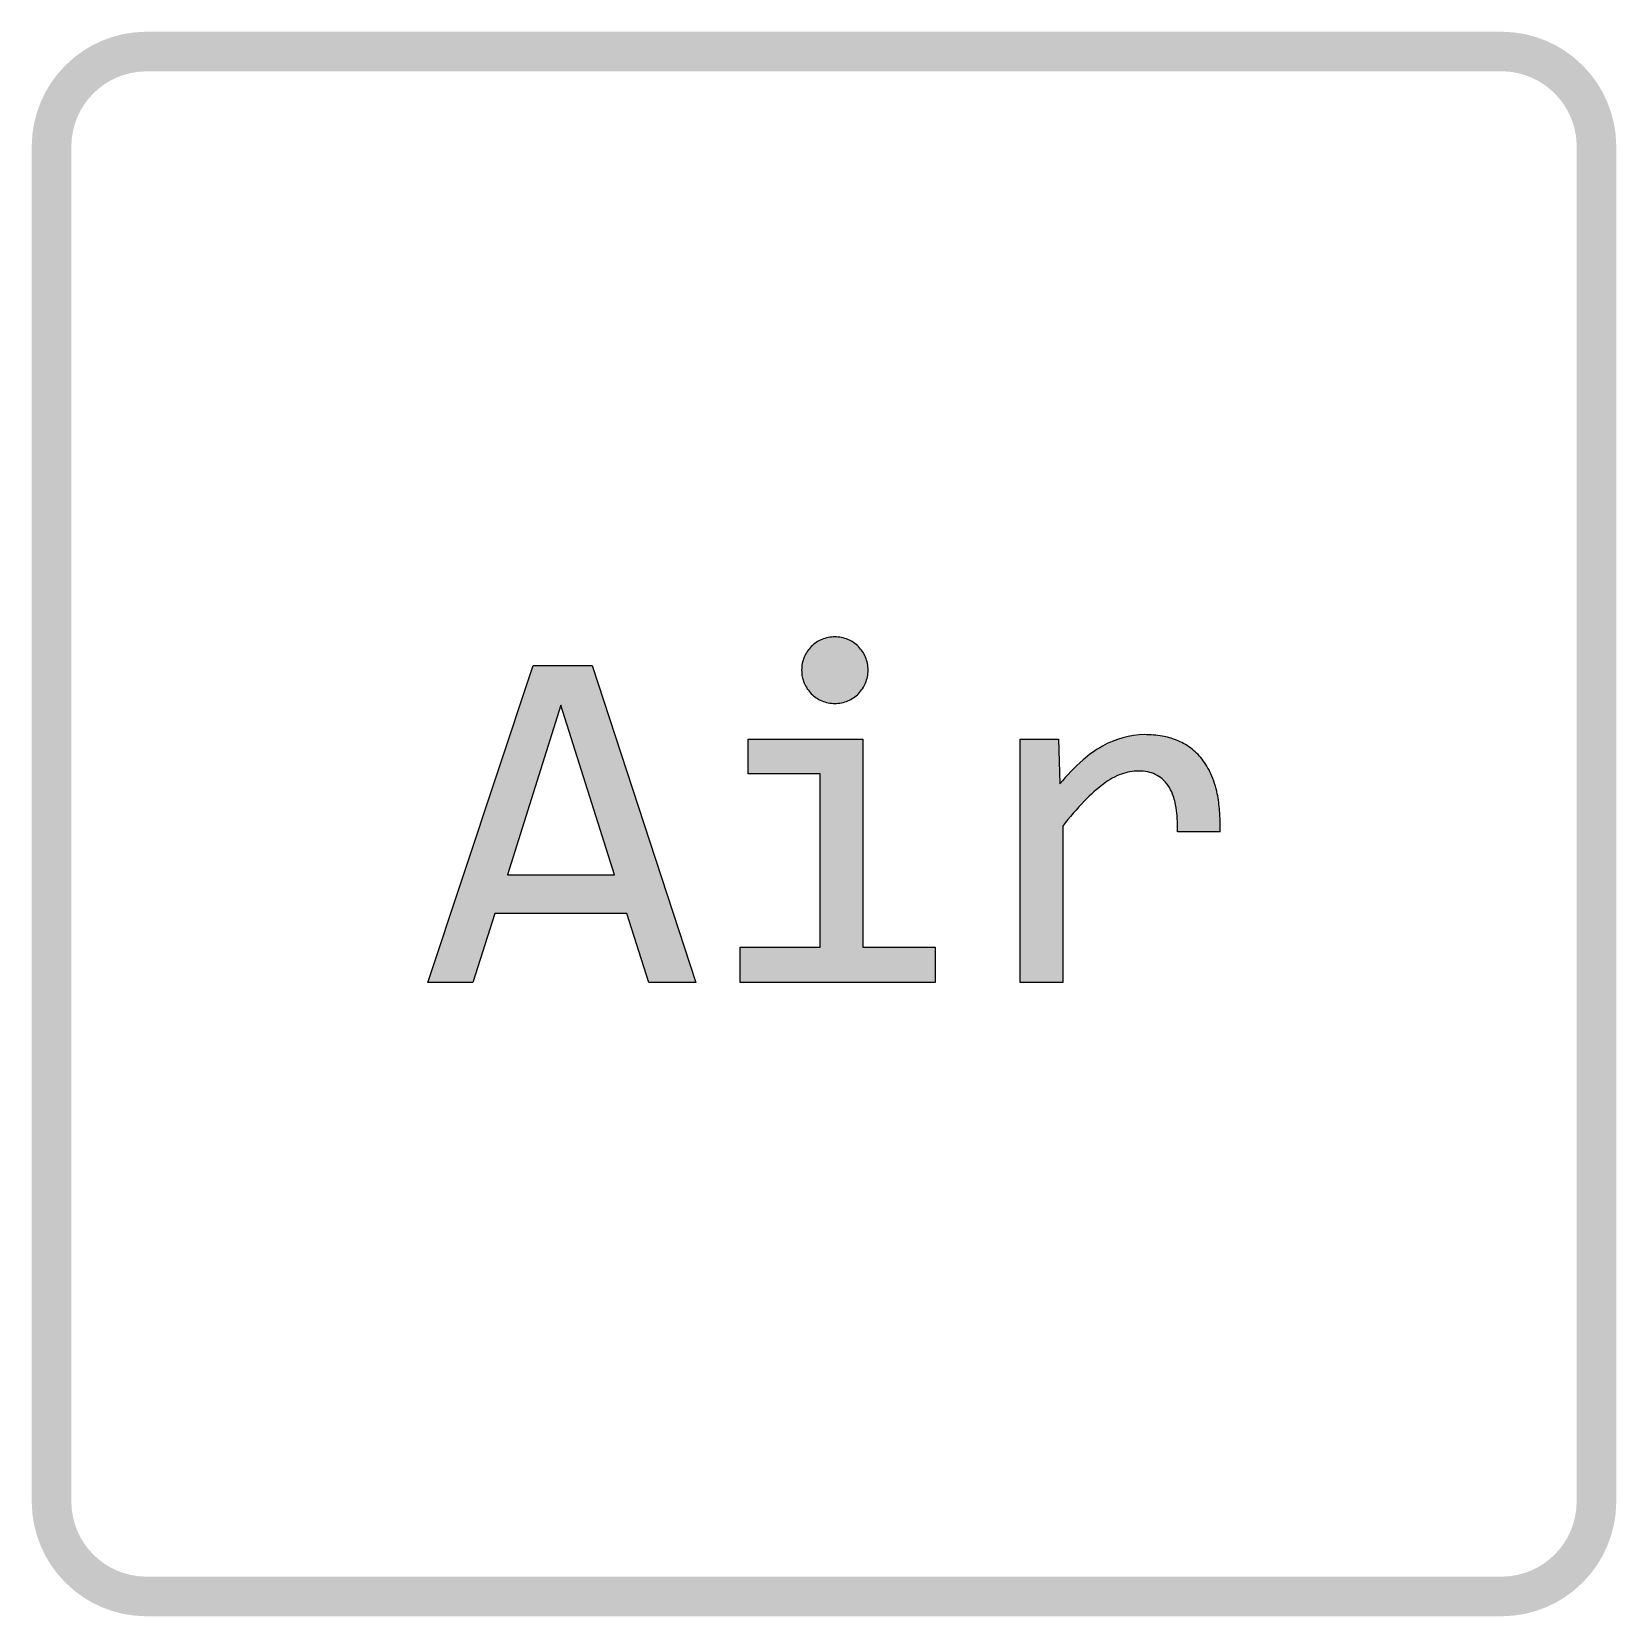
# Model space of a CAD drawing. Header units: millimetres. Extents: x -100 to 100, y -100 to 100.
import ezdxf

# ---------------------------------------------------------------- set-up
doc = ezdxf.new("R2010")
doc.units = ezdxf.units.MM
doc.layers.get('0').update_dxf_attribs({"color": 178, "lineweight": 25, "true_color": 0x000000})

msp = doc.modelspace()

# ---------------------------------------------------------------- hatches: boundary and pattern name
h = msp.add_hatch(color=256)
edge = h.paths.add_edge_path(flags=0)
edge.add_line((100, -85.50000000000003), (100, 85.49999999999997))
edge.add_arc((85.49999999999997, 85.49999999999997), 14.5, 0, 90)
edge.add_line((85.49999999999997, 99.99999999999997), (-85.50000000000003, 100))
edge.add_arc((-85.50000000000003, 85.49999999999997), 14.5, 90, 180)
edge.add_line((-100, 85.49999999999997), (-100, -85.50000000000003))
edge.add_arc((-85.50000000000003, -85.50000000000003), 14.5, 180, 270)
edge.add_line((-85.50000000000003, -100), (85.49999999999997, -100))
edge.add_arc((85.49999999999997, -85.50000000000003), 14.5, 270, 360)
edge = h.paths.add_edge_path(flags=0)
edge.add_arc((-85.50000000000003, 85.49999999999997), 9.5, 90.00000000000001, 180)
edge.add_line((-95.00000000000003, 85.49999999999997), (-95.00000000000003, -85.50000000000003))
edge.add_arc((-85.50000000000003, -85.50000000000003), 9.5, 180, 270)
edge.add_line((-85.50000000000003, -95.00000000000003), (85.49999999999997, -95.00000000000003))
edge.add_arc((85.49999999999997, -85.50000000000003), 9.5, 270, 360)
edge.add_line((94.99999999999997, -85.50000000000003), (94.99999999999997, 85.49999999999997))
edge.add_arc((85.49999999999997, 85.49999999999997), 9.5, 0, 90.00000000000001)
edge.add_line((85.49999999999997, 94.99999999999997), (-85.50000000000003, 94.99999999999997))
h = msp.add_hatch(color=256)
edge = h.paths.add_edge_path(flags=0)
edge.add_arc((24.21764008217758, -0.2174694271703591), 25.78801095016268, -1.7269877504874103, 4.238080551885787, ccw=False)
edge.add_line((49.99393749087839, -0.9946442234124973), (44.60755646562971, -0.9946442234123936))
edge.add_arc((22.65575228876292, -0.4957395830286159), 21.95747281587074, 358.6980473274202, 363.1591799008977)
edge.add_arc((31.38358207621742, -0.0140154308700371), 13.21635898767065, 3.159179900897904, 8.910307718568047)
edge.add_arc((35.06098229265723, 0.5625278952990671), 9.4940378625094, 8.910307718567884, 19.64220196240274)
edge.add_arc((39.5627332591033, 2.169266546217147), 4.714145514741281, 19.64220196240365, 34.89496363496309)
edge.add_arc((39.78963754952678, 2.327527521890808), 4.437501170078746, 34.89496363496168, 49.3171210000362)
edge.add_arc((40.16346112491982, 2.762400306604128), 3.864039397678917, 49.31712100003624, 64.778566329935)
edge.add_arc((40.04229410858035, 2.505157119615308), 4.148390418603364, 64.77856632993476, 78.44966880928806)
edge.add_arc((39.7108464426764, 0.8833334944384674), 5.803736130657171, 78.44966880928824, 90.00000000000009)
edge.add_arc((39.74415609400442, 0.2234572084380257), 6.463698245249546, 90.29526608656003, 109.8134051134287)
edge.add_arc((40.58013308037194, -1.870304272937522), 8.717211529751431, 110.3181379545145, 127.1225156412241)
edge.add_arc((47.33756323874382, -10.92302168650614), 20.01376288691428, 126.9063925124448, 136.2263467626543)
edge.add_arc((61.58945498549076, -24.69999354725493), 39.83590814825289, 136.0991500505888, 142.1560333544344)
edge.add_line((30.13165746027394, -0.2601377199693893), (30.13165746027394, -20))
edge.add_line((30.13165746027394, -20), (24.74527643502528, -20))
edge.add_line((24.74527643502528, -20), (24.74527643502528, 10.72685539403214))
edge.add_line((24.74527643502528, 10.72685539403214), (29.61138202033515, 10.72685539403214))
edge.add_line((29.61138202033515, 10.72685539403214), (29.76440420855244, 5.065034429992352))
edge.add_arc((50.87380544499501, -12.49325257975886), 27.45724427683742, 131.4506486594179, 140.2471389016166, ccw=False)
edge.add_arc((41.82697788656229, -2.249909118436753), 13.79081920886049, 119.02647657089321, 131.4506486594177, ccw=False)
edge.add_arc((40.60339074086095, 0.3725306537969075), 10.9059491570871, 90.6695024507676, 120.0906313440916, ccw=False)
edge.add_arc((40.47595738376283, -1.762871962579769), 13.04060723419415, 80.19421001157752, 90, ccw=False)
edge.add_arc((41.17312548951813, 2.270870517323164), 8.947060879032664, 68.34921690950529, 80.19421001157752, ccw=False)
edge.add_arc((41.57455686844251, 3.282150769744363), 7.859019105513736, 53.46893909909642, 68.34921690950551, ccw=False)
edge.add_arc((41.59498146929231, 3.309721761897862), 7.824706951279389, 38.555886156117424, 53.468939099096474, ccw=False)
edge.add_arc((41.18536452006877, 2.983244886526613), 8.348513399543792, 23.723618555292717, 38.555886156117424, ccw=False)
edge.add_arc((37.18596241774094, 1.225663427027975), 12.71707263147343, 11.717571111426992, 23.723618555292887, ccw=False)
edge.add_arc((33.56923178053373, 0.4755177212462427), 16.41077796379436, 4.2380805518852185, 11.717571111426992, ccw=False)
h.paths.add_polyline_path([(-39.96841905082018, -6.411629686304515), (-26.4412576124116, -6.411629686304515), (-33.20483833161589, 14.98087222647284)], flags=0)
h.paths.add_polyline_path([(-41.52924537063655, -11.27773527161439), (-44.34485363383472, -20), (-50.0066745978745, -20), (-36.7243486606136, 20), (-29.25686587560977, 20), (-16.15816656420962, -20), (-22.09542746704053, -20), (-24.88043129259523, -11.27773527161439)], flags=0)
h.paths.add_polyline_path([(14.0410683248493, -15.56235654169855), (14.0410683248493, -20), (-10.59550397813464, -20), (-10.59550397813464, -15.56235654169855), (-0.496039555793395, -15.56235654169855), (-0.496039555793395, 6.319816373374142), (-9.585557535900513, 6.319816373374142), (-9.585557535900513, 10.72685539403214), (4.890341469455272, 10.72685539403214), (4.890341469455272, -15.56235654169855)], flags=0)
edge = h.paths.add_edge_path(flags=0)
edge.add_arc((1.3240445413497, 19.39704817466392), 4.146076935533559, 179.7033332373944, 202.7085617774118, ccw=False)
edge.add_arc((1.290722203233066, 19.4615531752104), 4.112924197467104, 157.1927812151264, 180.5995519116018, ccw=False)
edge.add_arc((1.497211072690228, 19.35211498524453), 4.345740278973262, 135.7018474278184, 156.9180175202221, ccw=False)
edge.add_arc((1.250431770260525, 19.59760989697896), 3.997666242985912, 112.5372307935285, 135.7499425103478, ccw=False)
edge.add_arc((1.334603796975494, 19.38731762657313), 4.224161365072435, 89.50861268053211, 112.49846902296659, ccw=False)
edge.add_arc((1.407058483939632, 19.38731762657318), 4.224161365072381, 67.50153097703333, 90.49138731946789, ccw=False)
edge.add_arc((1.491230510654645, 19.59760989697899), 3.997666242985862, 44.250057489652306, 67.46276920647199, ccw=False)
edge.add_arc((1.244451208224718, 19.35211498524443), 4.345740278973461, 23.081982479778276, 44.298152572180925, ccw=False)
edge.add_arc((1.450940077682215, 19.46155317521043), 4.112924197466945, -0.5995519116012247, 22.807218784874124, ccw=False)
edge.add_arc((1.417617739565727, 19.39704817466385), 4.146076935533253, -22.708561777412626, 0.29666676260808345, ccw=False)
edge.add_arc((1.275875927084922, 19.44493092182761), 4.295328773895521, 315.79083822693144, 337.43213462084594, ccw=False)
edge.add_arc((1.491230510654726, 19.23942147256951), 3.997666242985745, 292.5372307935273, 315.74994251034764, ccw=False)
edge.add_arc((1.407058483939635, 19.44971374297541), 4.224161365072383, 269.508612680532, 292.4984690229667, ccw=False)
edge.add_arc((1.334603796975492, 19.44971374297548), 4.224161365072447, 247.5015309770335, 270.4913873194679, ccw=False)
edge.add_arc((1.250431770260406, 19.23942147256949), 3.997666242985729, 224.250057489652, 247.46276920647222, ccw=False)
edge.add_arc((1.46578635383011, 19.44493092182756), 4.295328773895418, 202.5678653791539, 224.209161773069, ccw=False)

# ---------------------------------------------------------------- linework, layer by layer
for p, q in [((-50.0066745978745, -20), (-36.7243486606136, 20)), ((-36.7243486606136, 20), (-29.25686587560977, 20)), ((-29.25686587560977, 20), (-16.15816656420962, -20)), ((-33.20483833161589, 14.98087222647284), (-39.96841905082018, -6.411629686304515)), ((-26.4412576124116, -6.411629686304515), (-33.20483833161589, 14.98087222647284)), ((-9.585557535900513, 6.319816373374142), (-9.585557535900513, 10.72685539403214)), ((-9.585557535900513, 10.72685539403214), (4.890341469455272, 10.72685539403214)), ((4.890341469455272, 10.72685539403214), (4.890341469455272, -15.56235654169855)), ((24.74527643502528, 10.72685539403214), (29.61138202033515, 10.72685539403214)), ((24.74527643502528, -20), (24.74527643502528, 10.72685539403214)), ((29.61138202033515, 10.72685539403214), (29.76440420855244, 5.065034429992352)), ((-0.496039555793395, 6.319816373374142), (-9.585557535900513, 6.319816373374142)), ((-0.496039555793395, -15.56235654169855), (-0.496039555793395, 6.319816373374142)), ((30.13165746027394, -0.2601377199693893), (30.13165746027394, -20)), ((49.99393749087839, -0.9946442234125049), (44.60755646562971, -0.9946442234123936)), ((-39.96841905082018, -6.411629686304515), (-26.4412576124116, -6.411629686304515)), ((-41.52924537063655, -11.27773527161439), (-44.34485363383472, -20)), ((-24.88043129259523, -11.27773527161439), (-41.52924537063655, -11.27773527161439)), ((-22.09542746704053, -20), (-24.88043129259523, -11.27773527161439)), ((-10.59550397813464, -20), (-10.59550397813464, -15.56235654169855)), ((-10.59550397813464, -15.56235654169855), (-0.496039555793395, -15.56235654169855)), ((4.890341469455272, -15.56235654169855), (14.0410683248493, -15.56235654169855)), ((14.0410683248493, -15.56235654169855), (14.0410683248493, -20)), ((-44.34485363383472, -20), (-50.0066745978745, -20)), ((-16.15816656420962, -20), (-22.09542746704053, -20)), ((14.0410683248493, -20), (-10.59550397813464, -20)), ((30.13165746027394, -20), (24.74527643502528, -20))]:
    msp.add_line(p, q)
for centre, radius, start, end in [((1.497211072690228, 19.35211498524453), 4.345740278973262, 135.7018474278184, 156.918017520222), ((1.250431770260525, 19.59760989697896), 3.997666242985912, 112.5372307935285, 135.7499425103478), ((1.334603796975494, 19.38731762657313), 4.224161365072435, 89.50861268053214, 112.4984690229665), ((1.407058483939632, 19.38731762657318), 4.224161365072381, 67.50153097703331, 90.49138731946792), ((1.491230510654645, 19.59760989697899), 3.997666242985862, 44.25005748965232, 67.46276920647207), ((1.244451208224718, 19.35211498524443), 4.345740278973461, 23.08198247977826, 44.29815257218086), ((1.290722203233066, 19.4615531752104), 4.112924197467104, 157.1927812151264, 180.5995519116019), ((1.450940077682215, 19.46155317521043), 4.112924197466945, 359.4004480883987, 22.80721878487408), ((1.3240445413497, 19.39704817466392), 4.146076935533559, 179.7033332373944, 202.7085617774118), ((1.417617739565727, 19.39704817466385), 4.146076935533253, 337.2914382225874, 0.2966667626081226), ((1.46578635383011, 19.44493092182756), 4.295328773895418, 202.5678653791539, 224.209161773069), ((1.250431770260406, 19.23942147256949), 3.997666242985729, 224.250057489652, 247.4627692064723), ((1.491230510654726, 19.23942147256951), 3.997666242985745, 292.5372307935273, 315.7499425103477), ((1.275875927084922, 19.44493092182761), 4.295328773895521, 315.7908382269314, 337.4321346208459), ((1.334603796975492, 19.44971374297548), 4.224161365072447, 247.5015309770335, 270.4913873194679), ((1.407058483939635, 19.44971374297541), 4.224161365072383, 269.5086126805321, 292.4984690229667), ((40.60339074086095, 0.3725306537969075), 10.9059491570871, 90.66950245076758, 120.0906313440916), ((40.47595738376283, -1.762871962579769), 13.04060723419415, 80.19421001157747, 89.99999999999997), ((41.17312548951813, 2.270870517323164), 8.947060879032664, 68.34921690950536, 80.19421001157754), ((41.57455686844251, 3.282150769744363), 7.859019105513736, 53.46893909909632, 68.34921690950551), ((50.87380544499501, -12.49325257975886), 27.45724427683742, 131.4506486594179, 140.2471389016166), ((41.82697788656229, -2.249909118436753), 13.79081920886049, 119.0264765708932, 131.4506486594177), ((41.59498146929231, 3.309721761897862), 7.824706951279389, 38.55588615611735, 53.46893909909647), ((41.18536452006877, 2.983244886526613), 8.348513399543792, 23.7236185552927, 38.5558861561174), ((40.58013308037194, -1.870304272937522), 8.717211529751431, 110.3181379545145, 127.1225156412241), ((39.74415609400442, 0.2234572084380257), 6.463698245249546, 90.29526608656003, 109.8134051134287), ((39.7108464426764, 0.8833334944384674), 5.803736130657171, 78.44966880928824, 90.00000000000009), ((40.04229410858035, 2.505157119615308), 4.148390418603364, 64.77856632993476, 78.44966880928806), ((40.16346112491982, 2.762400306604128), 3.864039397678917, 49.31712100003624, 64.778566329935), ((37.18596241774094, 1.225663427027975), 12.71707263147343, 11.717571111427, 23.72361855529288), ((47.33756323874382, -10.92302168650614), 20.01376288691428, 126.9063925124448, 136.2263467626543), ((39.78963754952678, 2.327527521890808), 4.437501170078746, 34.89496363496168, 49.3171210000362), ((39.5627332591033, 2.169266546217147), 4.714145514741281, 19.64220196240365, 34.89496363496309), ((61.58945498549076, -24.69999354725493), 39.83590814825289, 136.0991500505888, 142.1560333544344), ((35.06098229265723, 0.5625278952990671), 9.4940378625094, 8.910307718567884, 19.64220196240274), ((31.38358207621742, -0.0140154308700371), 13.21635898767065, 3.159179900897904, 8.910307718568047), ((33.56923178053373, 0.4755177212462427), 16.41077796379436, 4.238080551885125, 11.71757111142694), ((22.65575228876292, -0.4957395830286159), 21.95747281587074, 358.6980473274202, 3.159179900897673), ((24.21764008217758, -0.2174694271703591), 25.78801095016268, 358.2730122495126, 4.238080551885814)]:
    msp.add_arc(centre, radius, start, end)

doc.saveas('drawing.dxf')
